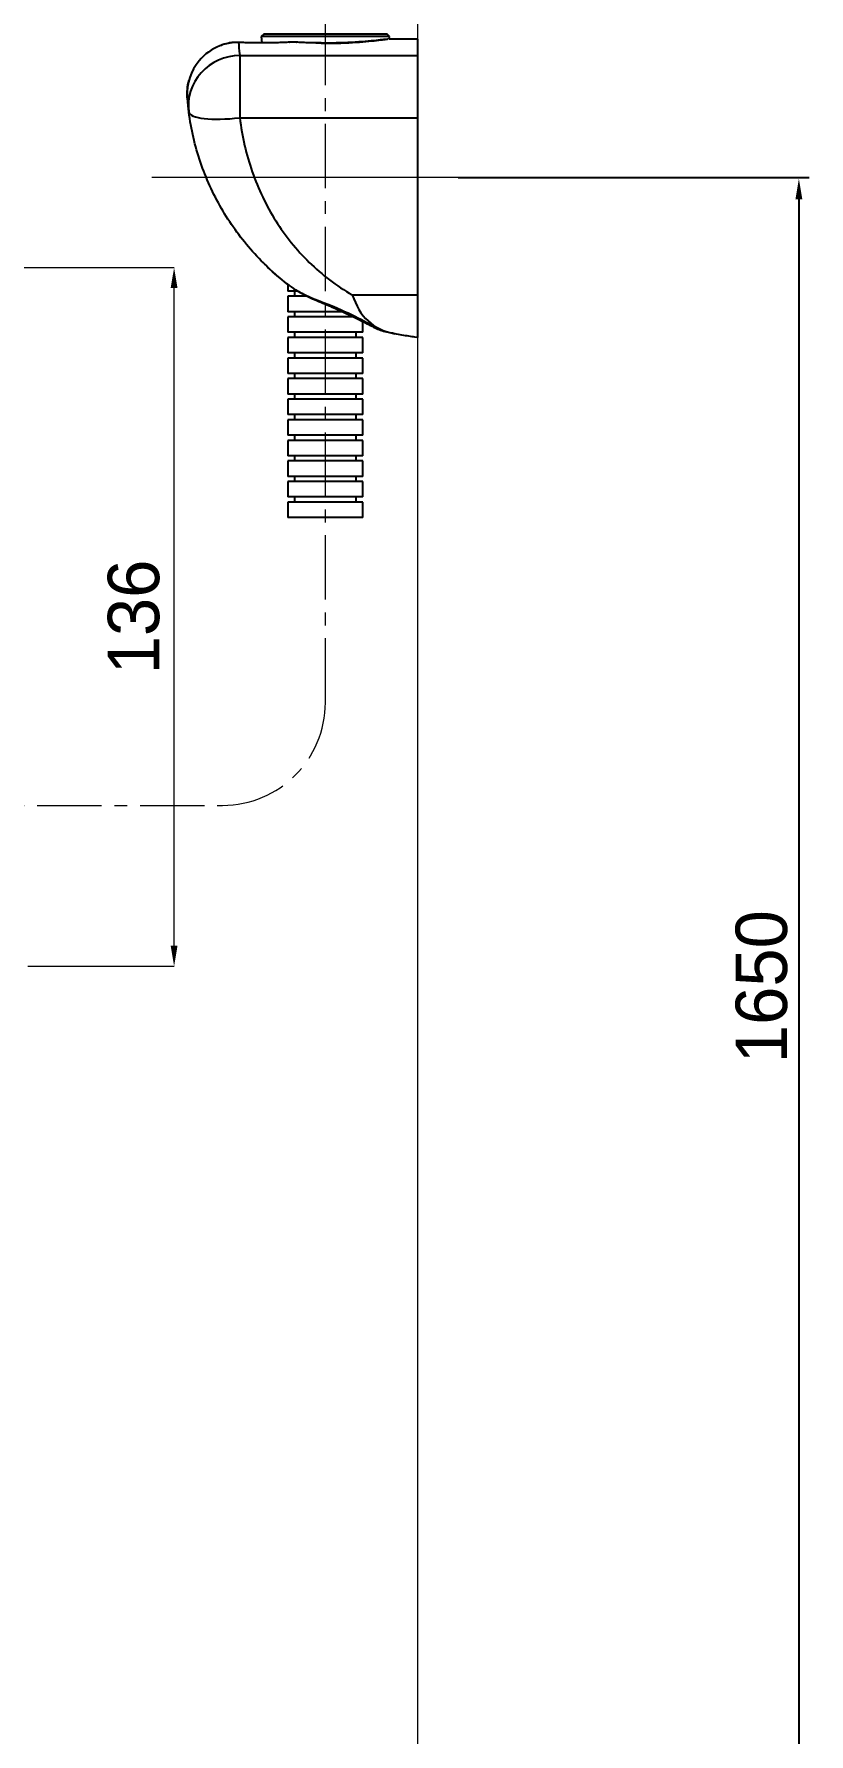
# Model space of a CAD drawing. Extents: x 0 to 1354, y 0 to 992.
# Drawn here: x 875.1 to 1025.7, y 186.4 to 516.9 of the extents above; entities that cross this region are included whole.
import ezdxf

# ---------------------------------------------------------------- set-up
doc = ezdxf.new("R2010")
doc.units = 0
doc.header["$LTSCALE"] = 10
doc.header["$MEASUREMENT"] = 0
doc.header["$PDMODE"] = 3
doc.header["$PDSIZE"] = -10
doc.linetypes.add('CENTER', pattern=[2, 1.25, -0.25, 0.25, -0.25])
doc.linetypes.add('CENTER2', pattern=[28.575, 19.05, -3.175, 3.175, -3.175])
doc.layers.get('0').update_dxf_attribs({"linetype": 'CONTINUOUS'})
doc.layers.get('DEFPOINTS').update_dxf_attribs({"linetype": 'CONTINUOUS'})
doc.layers.add('1', color=7, linetype='CONTINUOUS')
doc.layers.add('BODY', color=7, linetype='CONTINUOUS')
doc.layers.add('Cneter', color=1, linetype='CENTER2', lineweight=13)
doc.layers.add('치수선', color=7, linetype='CONTINUOUS', lineweight=20)
doc.styles.add('Daelim Dimension', font='')
doc.styles.get('Daelim Dimension').set_extended_font_data('나눔고딕')
doc.dimstyles.new('DEFAULT', dxfattribs={"dimscale": 2, "dimtxt": 2, "dimasz": 2, "dimexe": 0, "dimexo": 2, "dimgap": 1, "dimtad": 1, "dimdec": 1, "dimzin": 9, "dimdsep": 46, "dimtxsty": 'Daelim Dimension', "dimcen": 0.5, "dimclrd": 252, "dimclre": 252, "dimclrt": 3, "dimadec": 1, "dimazin": 0, "dimtfac": 1, "dimtdec": 1, "dimtix": 1, "dimtmove": 0, "dimatfit": 3, "dimfxl": 1, "dimtolj": 1, "dimtzin": 1, "dimlwd": 9, "dimlwe": 9, "dimarcsym": 0})

# ---------------------------------------------------------------- blocks, each defined once
blk = doc.blocks.new('*D3')
at = {"color": 5, "lineweight": 9, "ltscale": 0.5, "transparency": 16777216}
for p, q in [((862.38, 471.49), (902.29, 471.49)), ((902.29, 339.62), (902.29, 467.49)), ((873.87, 335.62), (902.29, 335.62))]:
    blk.add_line(p, q, dxfattribs=at)
at = {"color": 5, "ltscale": 0.5, "transparency": 16777216}
for points in [[(901.62, 467.49), (902.95, 467.49), (902.29, 471.49)], [(901.62, 339.62), (902.95, 339.62), (902.29, 335.62)]]:
    blk.add_solid(points, dxfattribs=at)
at = {"layer": 'DEFPOINTS', "color": 0, "ltscale": 0.5, "transparency": 16777216}
for p in [(858.38, 471.49), (902.29, 471.49), (869.87, 335.62)]:
    blk.add_point(p, dxfattribs=at)
at = {"color": 7, "ltscale": 0.5, "transparency": 16777216, "insert": (889.39, 403.55), "char_height": 10, "attachment_point": 2, "rotation": 90, "style": 'Daelim Dimension'}
blk.add_mtext('\\A1;136', dxfattribs=at)

msp = doc.modelspace()

# ---------------------------------------------------------------- linework, layer by layer
at = {"color": 5, "ltscale": 0.5}
for p, q in [((957.51, 488.99), (1025.72, 488.99)), ((1023.75, 485.58), (1023.75, 145.12))]:
    msp.add_line(p, q, dxfattribs=at)
msp.add_solid([(1023.08, 484.77), (1024.42, 484.77), (1023.75, 488.77)], dxfattribs=at)
at = {"layer": '1', "color": 7, "linetype": 'Continuous'}
for p, q in [((919.7, 516.89), (919.23, 516.39)), ((919.23, 516.39), (919.32, 515.16)), ((944.17, 516.39), (919.23, 516.39)), ((943.7, 516.89), (919.7, 516.89)), ((944.17, 516.39), (943.7, 516.89)), ((944.13, 515.89), (944.17, 516.39)), ((949.7, 515.89), (944.13, 515.89)), ((949.7, 512.72), (949.7, 515.89)), ((915.05, 512.72), (915.05, 500.62)), ((915.05, 512.72), (949.7, 512.72)), ((926.08, 515.3), (924.76, 515.3)), ((926.03, 515.28), (924.81, 515.28)), ((949.7, 500.62), (949.7, 512.72)), ((915.05, 500.62), (949.7, 500.62)), ((949.7, 466.18), (949.7, 500.62)), ((924.4, 468.19), (924.4, 466.89)), ((926.33, 466.89), (924.4, 466.89)), ((925.7, 466.89), (925.7, 465.89)), ((936.93, 466.18), (949.7, 466.18)), ((949.7, 457.89), (949.7, 466.18)), ((924.4, 465.89), (924.4, 462.89)), ((928.18, 465.89), (924.4, 465.89)), ((935.04, 462.89), (924.4, 462.89)), ((925.7, 462.89), (925.7, 461.89)), ((924.4, 461.89), (924.4, 458.89)), ((937.22, 461.89), (924.4, 461.89)), ((939, 458.89), (939, 460.98)), ((939, 458.89), (924.4, 458.89)), ((924.4, 457.89), (924.4, 454.89)), ((939, 457.89), (924.4, 457.89)), ((925.7, 458.89), (925.7, 457.89)), ((937.7, 457.89), (937.7, 458.89)), ((939, 454.89), (939, 457.89)), ((939, 454.89), (924.4, 454.89)), ((924.4, 453.89), (924.4, 450.89)), ((939, 453.89), (924.4, 453.89)), ((925.7, 454.89), (925.7, 453.89)), ((937.7, 453.89), (937.7, 454.89)), ((939, 450.89), (939, 453.89)), ((939, 450.89), (924.4, 450.89)), ((924.4, 449.89), (924.4, 446.89)), ((939, 449.89), (924.4, 449.89)), ((925.7, 450.89), (925.7, 449.89)), ((937.7, 449.89), (937.7, 450.89)), ((939, 446.89), (939, 449.89)), ((939, 446.89), (924.4, 446.89)), ((925.7, 446.89), (925.7, 445.89)), ((937.7, 445.89), (937.7, 446.89)), ((924.4, 445.89), (924.4, 442.89)), ((939, 445.89), (924.4, 445.89)), ((939, 442.89), (939, 445.89)), ((939, 442.89), (924.4, 442.89)), ((924.4, 441.89), (924.4, 438.89)), ((939, 441.89), (924.4, 441.89)), ((925.7, 442.89), (925.7, 441.89)), ((937.7, 441.89), (937.7, 442.89)), ((939, 438.89), (939, 441.89)), ((939, 438.89), (924.4, 438.89)), ((924.4, 437.89), (924.4, 434.89)), ((939, 437.89), (924.4, 437.89)), ((925.7, 438.89), (925.7, 437.89)), ((937.7, 437.89), (937.7, 438.89)), ((939, 434.89), (939, 437.89)), ((939, 434.89), (924.4, 434.89)), ((924.4, 433.89), (924.4, 430.89)), ((939, 433.89), (924.4, 433.89)), ((925.7, 434.89), (925.7, 433.89)), ((937.7, 433.89), (937.7, 434.89)), ((939, 430.89), (939, 433.89)), ((939, 430.89), (924.4, 430.89)), ((924.4, 429.89), (924.4, 426.89)), ((939, 429.89), (924.4, 429.89)), ((925.7, 430.89), (925.7, 429.89)), ((937.7, 429.89), (937.7, 430.89)), ((939, 426.89), (939, 429.89)), ((939, 426.89), (924.4, 426.89)), ((925.7, 426.89), (925.7, 425.89)), ((937.7, 425.89), (937.7, 426.89)), ((924.4, 425.89), (924.4, 422.89)), ((939, 425.89), (924.4, 425.89)), ((939, 422.89), (939, 425.89)), ((939, 422.89), (924.4, 422.89))]:
    msp.add_line(p, q, dxfattribs=at)
at = {"layer": '1', "color": 7, "linetype": 'Continuous', "extrusion": (6.12323e-17, -7.4988e-33, -1)}
for start, end in [(352.2682, 352.5557), (307.7567, 314.5232)]:
    msp.add_arc((-955.51, 508.37), 50.81, start, end, dxfattribs=at)
at = {"layer": '1', "color": 7, "linetype": 'Continuous'}
for centre, major_axis, ratio, start_param, end_param in [((915.05, 503.04), (-9.91, -1.31), 0.96772, 4.585417, 6.283185), ((914.81, 513.26), (0.09, 2), 0.357631, 6.276828, 6.405218), ((915.05, 503.04), (-9.91, -1.31), 0.239333, 0, 1.539235)]:
    msp.add_ellipse(centre, major_axis=major_axis, ratio=ratio, start_param=start_param, end_param=end_param, dxfattribs=at)
for points, knots in [([(930.85, 515.09), (931.09, 515.09), (931.33, 515.09), (933.7, 515.09), (935.82, 515.17), (939.47, 515.41), (941.01, 515.56), (943.15, 515.8), (943.74, 515.88), (943.84, 515.9), (943.35, 515.84), (941.4, 515.62), (939.95, 515.48), (936.4, 515.23), (934.3, 515.14), (930.08, 515.11), (927.93, 515.18), (926.03, 515.28)], [0, 0, 0, 0, 0.015967, 0.015967, 0.156543, 0.156543, 0.297119, 0.297119, 0.437696, 0.437696, 0.578272, 0.578272, 0.718848, 0.718848, 0.859424, 0.859424, 1, 1, 1, 1]), ([(911.19, 514.6), (909.62, 513.98), (908.22, 512.97), (905.54, 509.76), (904.7, 507.23), (904.83, 504.7)], [0, 0, 0, 0, 0.401499, 0.401499, 1, 1, 1, 1]), ([(913.75, 515.22), (913.63, 515.22), (913.05, 515.17), (912.19, 514.97), (911.48, 514.71), (911.21, 514.6)], [0, 0, 0, 0, 0.137714, 0.664904, 1, 1, 1, 1]), ([(913.87, 515.25), (913.85, 515.25), (913.84, 515.25), (913.82, 515.24), (913.82, 515.24), (913.82, 515.23)], [0, 0, 0, 0, 0.932119, 0.932119, 1, 1, 1, 1]), ([(919.12, 515.16), (918.62, 515.16), (917.61, 515.17), (916.19, 515.2), (915.31, 515.24), (914.91, 515.26)], [0, 0, 0, 0, 0.346493, 0.701474, 1, 1, 1, 1]), ([(924.75, 515.3), (924.37, 515.28), (923.53, 515.24), (922.15, 515.19), (920.66, 515.16), (919.64, 515.15), (919.13, 515.16), (919.12, 515.16)], [0, 0, 0, 0, 0.21806, 0.47613, 0.734344, 0.995673, 1, 1, 1, 1]), ([(924.75, 515.3), (924.77, 515.3), (924.79, 515.29), (924.81, 515.29), (924.81, 515.28), (924.81, 515.28)], [0, 0, 0, 0, 0.948259, 0.948259, 1, 1, 1, 1]), ([(926.03, 515.28), (926.03, 515.28), (926.03, 515.29), (926.05, 515.29), (926.07, 515.3), (926.09, 515.3)], [0, 0, 0, 0, 0.048294, 0.048294, 1, 1, 1, 1]), ([(930.86, 515.15), (930.38, 515.15), (929.41, 515.16), (927.97, 515.21), (926.86, 515.25), (926.25, 515.29), (926.09, 515.3)], [0, 0, 0, 0, 0.28889, 0.587438, 0.888444, 1, 1, 1, 1]), ([(904.82, 504.7), (904.82, 504.66), (904.83, 504.46), (904.87, 503.94), (904.95, 503.07), (905.02, 502.35), (905.09, 501.89), (905.09, 501.85)], [0, 0, 0, 0, 0.068436, 0.333791, 0.637711, 0.966343, 1, 1, 1, 1]), ([(924.24, 468.32), (921.68, 470.32), (919.28, 472.6), (915.01, 477.51), (913.13, 480.15), (909.85, 485.84), (908.47, 488.88), (906.35, 495.12), (905.58, 498.36), (905.14, 501.73)], [0, 0, 0, 0, 0.25, 0.25, 0.5, 0.5, 0.75, 0.75, 1, 1, 1, 1]), ([(915.05, 500.62), (915.49, 496.95), (916.31, 493.45), (918.66, 486.75), (920.2, 483.53), (923.9, 477.65), (926.07, 474.93), (931.05, 470.07), (933.81, 467.95), (936.93, 466.18)], [0, 0, 0, 0, 0.25, 0.25, 0.5, 0.5, 0.75, 0.75, 1, 1, 1, 1]), ([(927.81, 466.08), (927.81, 466.08), (927.81, 466.08), (927.78, 466.1), (927.77, 466.12), (927.76, 466.16), (927.76, 466.17), (927.76, 466.17)], [0, 0, 0, 0, 0.102368, 0.102368, 0.924624, 0.924624, 1, 1, 1, 1]), ([(927.81, 466.09), (928.14, 465.92), (928.99, 465.51), (930.39, 464.91), (931.93, 464.28), (933.28, 463.69), (934.09, 463.31), (934.44, 463.13)], [0, 0, 0, 0, 0.154276, 0.391878, 0.62114, 0.832199, 1, 1, 1, 1]), ([(936.93, 466.18), (937.66, 464.1), (938.64, 462.35), (941.33, 459.84), (943.05, 459.06), (945.18, 458.62)], [0, 0, 0, 0, 0.5, 0.5, 1, 1, 1, 1]), ([(934.45, 463.15), (934.5, 463.13), (934.55, 463.13), (934.66, 463.18), (934.7, 463.21), (934.75, 463.25), (934.76, 463.26), (934.76, 463.26)], [0, 0, 0, 0, 0.613027, 0.613027, 0.963392, 0.963392, 1, 1, 1, 1]), ([(934.45, 463.14), (934.62, 463.07), (935.34, 462.75), (936.56, 462.18), (938.09, 461.45), (939.49, 460.73), (940.77, 460.06), (941.91, 459.52), (942.74, 459.18), (943.22, 459.07), (943.35, 459.04)], [0, 0, 0, 0, 0.047473, 0.207278, 0.365783, 0.523982, 0.674192, 0.815613, 0.951346, 1, 1, 1, 1]), ([(934.76, 463.26), (936.6, 462.48), (938.29, 461.61), (941.19, 460.01), (942.45, 459.26), (943.32, 459.04)], [0, 0, 0, 0, 0.5, 0.5, 1, 1, 1, 1]), ([(949.7, 457.89), (949.7, 457.89), (949.44, 457.92), (948.77, 458.01), (948.36, 458.06), (947.07, 458.26), (946.14, 458.42), (945.18, 458.62)], [0, 0, 0, 0, 0.25, 0.25, 0.5, 0.5, 1, 1, 1, 1])]:
    msp.add_open_spline(points, degree=3, knots=knots, dxfattribs=at)
for points, degree in [([(913.82, 515.23), (912.92, 515.14), (912.03, 514.93), (911.19, 514.6)], 3), ([(914.81, 515.25), (914.48, 515.26), (914.15, 515.25), (913.82, 515.23)], 3), ([(914.9, 515.25), (914.38, 515.29), (913.88, 515.23)], 2), ([(924.81, 515.28), (921.7, 515.12), (918.03, 515.1), (914.81, 515.25)], 3), ([(914.81, 515.25), (914.85, 514.72), (914.91, 513.88), (915.05, 512.72)], 3), ([(904.85, 504.48), (904.76, 505.61), (904.87, 506.76), (905.17, 507.85)], 3), ([(905.14, 501.73), (905.13, 501.78), (905.12, 501.82), (905.12, 501.87)], 3), ([(923.83, 468.64), (923.97, 468.54), (924.11, 468.43), (924.24, 468.32)], 3), ([(924.24, 468.32), (925.31, 467.49), (926.49, 466.79), (927.76, 466.17)], 3), ([(926.38, 466.91), (926.85, 466.63), (927.33, 466.35), (927.82, 466.1)], 3), ([(927.76, 466.17), (929.99, 465.13), (932.51, 464.32), (934.76, 463.26)], 3), ([(945.18, 458.62), (944.56, 458.75), (943.94, 458.89), (943.32, 459.04)], 3)]:
    msp.add_open_spline(points, degree=degree, dxfattribs=at)
at = {"layer": 'BODY', "color": 1, "linetype": 'CENTER', "lineweight": 5}
for p, q in [((931.7, 386.92), (931.7, 535.02)), ((775.67, 366.92), (911.7, 366.92))]:
    msp.add_line(p, q, dxfattribs=at)
msp.add_arc((911.7, 386.92), 20, 270, 0, dxfattribs=at)
at = {"layer": 'Cneter', "lineweight": 5, "ltscale": 0.5}
msp.add_line((957.51, 488.99), (897.95, 488.99), dxfattribs=at)
at = {"layer": '치수선'}
msp.add_line((949.7, 120.98), (949.7, 744.51), dxfattribs=at)

# ---------------------------------------------------------------- texts
at = {"color": 7, "ltscale": 0.5, "insert": (1016.52, 331.67), "char_height": 10, "attachment_point": 5, "rotation": 90, "style": 'Daelim Dimension'}
msp.add_mtext('\\A1;1650', dxfattribs=at)

# ---------------------------------------------------------------- dimensions: what is measured, and where the dimension line sits
at = {"color": 5, "ltscale": 0.5}
dim = msp.add_linear_dim(base=(902.29, 471.49), p1=(869.87, 335.62), p2=(858.38, 471.49), angle=90, dimstyle='DEFAULT', override={"dimtxt": 5, "dimdec": 0, "dimclrd": 5, "dimclre": 5, "dimclrt": 7}, dxfattribs=at)
dim.commit()
dim.dimension.update_dxf_attribs({"geometry": '*D3', "text_midpoint": (902.29, 403.55), "dimtype": 160})

doc.saveas('drawing.dxf')
